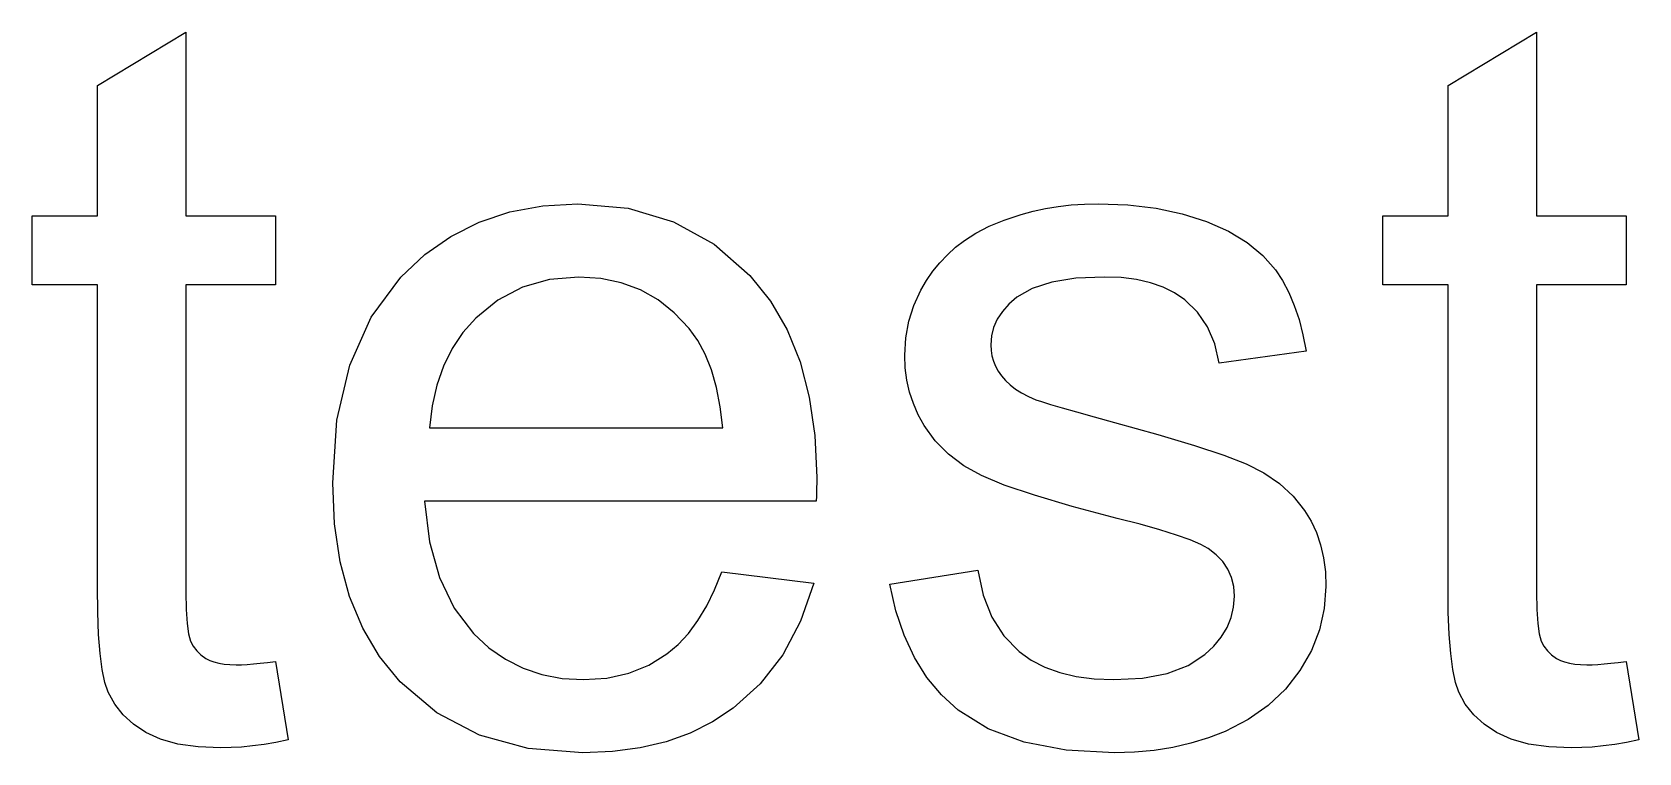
# Model space of a CAD drawing. Header units: metres. Extents: x 0.4 to 32.1, y -0.2 to 14.
import ezdxf

# ---------------------------------------------------------------- set-up
doc = ezdxf.new("R2010")
doc.units = ezdxf.units.M
doc.layers.add('TEXT_OUTLINES', color=1, linetype='Continuous')

msp = doc.modelspace()

# ---------------------------------------------------------------- linework, layer by layer
at = {"layer": 'TEXT_OUTLINES'}
for points in [[(5.156, 1.572), (5.41, 0.02), (5.167, -0.028), (4.933, -0.067), (4.707, -0.098), (4.49, -0.119), (4.282, -0.132), (4.082, -0.137), (3.63, -0.118), (3.232, -0.061), (2.888, 0.034), (2.598, 0.166), (2.354, 0.329), (2.148, 0.516), (1.982, 0.727), (1.855, 0.962), (1.79, 1.157), (1.736, 1.412), (1.694, 1.727), (1.664, 2.103), (1.647, 2.54), (1.641, 3.037), (1.641, 9.004), (0.352, 9.004), (0.352, 10.371), (1.641, 10.371), (1.641, 12.939), (3.389, 13.994), (3.389, 10.371), (5.156, 10.371), (5.156, 9.004), (3.389, 9.004), (3.389, 2.939), (3.394, 2.597), (3.412, 2.322), (3.441, 2.114), (3.481, 1.973), (3.535, 1.871), (3.604, 1.78), (3.687, 1.7), (3.784, 1.631), (3.859, 1.592), (3.944, 1.56), (4.039, 1.536), (4.144, 1.518), (4.26, 1.507), (4.385, 1.504), (4.488, 1.506), (4.601, 1.512), (4.724, 1.521), (4.858, 1.534), (5.002, 1.551), (5.156, 1.572)], [(31.836, 1.572), (32.09, 0.02), (31.847, -0.028), (31.612, -0.067), (31.387, -0.098), (31.17, -0.119), (30.961, -0.132), (30.762, -0.137), (30.31, -0.118), (29.912, -0.061), (29.568, 0.034), (29.277, 0.166), (29.033, 0.329), (28.828, 0.516), (28.662, 0.727), (28.535, 0.962), (28.47, 1.157), (28.416, 1.412), (28.374, 1.727), (28.344, 2.103), (28.326, 2.54), (28.32, 3.037), (28.32, 9.004), (27.031, 9.004), (27.031, 10.371), (28.32, 10.371), (28.32, 12.939), (30.068, 13.994), (30.068, 10.371), (31.836, 10.371), (31.836, 9.004), (30.068, 9.004), (30.068, 2.939), (30.074, 2.597), (30.092, 2.322), (30.121, 2.114), (30.161, 1.973), (30.215, 1.871), (30.283, 1.78), (30.366, 1.7), (30.464, 1.631), (30.539, 1.592), (30.624, 1.56), (30.719, 1.536), (30.824, 1.518), (30.939, 1.507), (31.064, 1.504), (31.167, 1.506), (31.28, 1.512), (31.404, 1.521), (31.538, 1.534), (31.682, 1.551), (31.836, 1.572)], [(13.975, 3.34), (15.791, 3.115), (15.53, 2.364), (15.178, 1.702), (14.734, 1.129), (14.199, 0.645), (13.794, 0.376), (13.353, 0.156), (12.876, -0.015), (12.363, -0.137), (11.815, -0.21), (11.23, -0.234), (10.152, -0.147), (9.191, 0.116), (8.347, 0.554), (7.622, 1.167), (7.215, 1.665), (6.882, 2.227), (6.622, 2.85), (6.437, 3.537), (6.326, 4.286), (6.289, 5.098), (6.373, 6.333), (6.626, 7.422), (7.047, 8.364), (7.637, 9.16), (8.108, 9.602), (8.624, 9.963), (9.185, 10.244), (9.789, 10.445), (10.439, 10.565), (11.133, 10.605), (12.125, 10.517), (13.022, 10.251), (13.824, 9.809), (14.531, 9.189), (14.934, 8.685), (15.264, 8.117), (15.52, 7.485), (15.703, 6.789), (15.813, 6.029), (15.85, 5.205), (15.849, 5.149), (15.849, 5.084), (15.847, 5.01), (15.845, 4.927), (15.843, 4.836), (15.84, 4.736), (8.105, 4.736), (8.203, 3.932), (8.396, 3.228), (8.686, 2.623), (9.072, 2.119), (9.374, 1.842), (9.699, 1.615), (10.049, 1.438), (10.422, 1.312), (10.819, 1.236), (11.24, 1.211), (11.706, 1.243), (12.136, 1.338), (12.531, 1.497), (12.891, 1.719), (13.111, 1.905), (13.315, 2.125), (13.503, 2.378), (13.676, 2.665), (13.833, 2.986), (13.975, 3.34)], [(17.295, 3.096), (19.033, 3.369), (19.139, 2.877), (19.31, 2.446), (19.547, 2.076), (19.849, 1.768), (20.086, 1.597), (20.354, 1.458), (20.651, 1.35), (20.977, 1.273), (21.333, 1.226), (21.719, 1.211), (22.285, 1.242), (22.773, 1.334), (23.184, 1.488), (23.516, 1.704), (23.695, 1.873), (23.841, 2.052), (23.955, 2.24), (24.036, 2.438), (24.085, 2.645), (24.102, 2.861), (24.087, 3.053), (24.044, 3.23), (23.972, 3.394), (23.872, 3.543), (23.742, 3.678), (23.584, 3.799), (23.434, 3.88), (23.224, 3.969), (22.954, 4.065), (22.625, 4.168), (22.236, 4.278), (21.787, 4.395), (20.894, 4.63), (20.15, 4.85), (19.554, 5.053), (19.106, 5.239), (18.755, 5.435), (18.45, 5.664), (18.189, 5.928), (17.974, 6.226), (17.856, 6.439), (17.759, 6.66), (17.684, 6.888), (17.631, 7.124), (17.599, 7.367), (17.588, 7.617), (17.608, 7.957), (17.667, 8.285), (17.766, 8.6), (17.905, 8.901), (18.017, 9.093), (18.142, 9.273), (18.28, 9.442), (18.43, 9.6), (18.594, 9.747), (18.77, 9.883), (18.993, 10.028), (19.254, 10.162), (19.552, 10.285), (19.888, 10.396), (20.127, 10.46), (20.371, 10.512), (20.621, 10.553), (20.877, 10.582), (21.139, 10.6), (21.406, 10.605), (21.998, 10.583), (22.552, 10.518), (23.07, 10.408), (23.55, 10.254), (23.981, 10.063), (24.352, 9.84), (24.662, 9.586), (24.912, 9.302), (25.051, 9.09), (25.175, 8.856), (25.283, 8.6), (25.377, 8.321), (25.455, 8.019), (25.518, 7.695), (23.799, 7.461), (23.712, 7.839), (23.571, 8.174), (23.373, 8.464), (23.12, 8.711), (22.92, 8.848), (22.694, 8.961), (22.443, 9.048), (22.165, 9.11), (21.862, 9.148), (21.533, 9.16), (20.971, 9.135), (20.496, 9.06), (20.107, 8.935), (19.805, 8.76), (19.647, 8.623), (19.517, 8.478), (19.417, 8.325), (19.345, 8.165), (19.301, 7.998), (19.287, 7.822), (19.293, 7.71), (19.311, 7.602), (19.341, 7.498), (19.383, 7.397), (19.436, 7.3), (19.502, 7.207), (19.58, 7.115), (19.672, 7.029), (19.778, 6.948), (19.897, 6.873), (20.03, 6.803), (20.176, 6.738), (20.292, 6.699), (20.465, 6.645), (20.696, 6.577), (20.983, 6.495), (21.327, 6.399), (21.729, 6.289), (22.591, 6.051), (23.312, 5.836), (23.892, 5.644), (24.331, 5.474), (24.68, 5.297), (24.989, 5.084), (25.258, 4.836), (25.488, 4.551), (25.617, 4.341), (25.722, 4.115), (25.803, 3.872), (25.862, 3.613), (25.897, 3.338), (25.908, 3.047), (25.876, 2.614), (25.78, 2.194), (25.62, 1.786), (25.396, 1.392), (25.111, 1.025), (24.769, 0.703), (24.371, 0.425), (23.916, 0.19), (23.587, 0.061), (23.243, -0.046), (22.886, -0.128), (22.514, -0.187), (22.128, -0.223), (21.729, -0.234), (20.778, -0.182), (19.948, -0.024), (19.237, 0.238), (18.647, 0.605), (18.316, 0.908), (18.026, 1.255), (17.78, 1.648), (17.575, 2.086), (17.414, 2.568), (17.295, 3.096)], [(8.203, 6.182), (13.994, 6.182), (13.943, 6.6), (13.868, 6.981), (13.77, 7.327), (13.647, 7.636), (13.5, 7.908), (13.33, 8.145), (13.036, 8.455), (12.715, 8.709), (12.366, 8.906), (11.989, 9.047), (11.584, 9.132), (11.152, 9.16), (10.571, 9.109), (10.038, 8.958), (9.553, 8.704), (9.116, 8.35), (8.862, 8.064), (8.648, 7.748), (8.475, 7.402), (8.344, 7.026), (8.253, 6.619), (8.203, 6.182)]]:
    msp.add_lwpolyline(points, dxfattribs=at)

doc.saveas('drawing.dxf')
